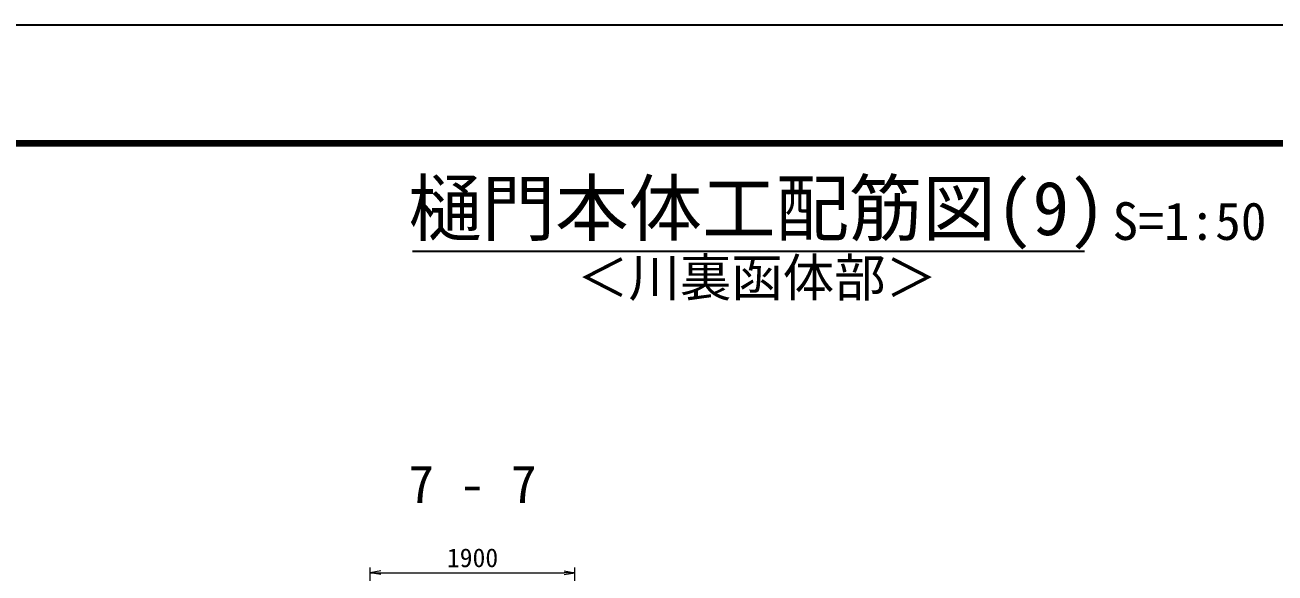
# Model space of a CAD drawing. Header units: millimetres. Extents: x 169470 to 758170, y -17820 to 11880.
# Drawn here: x 520098 to 531704, y 6794 to 11880 of the extents above; entities that cross this region are included whole.
import ezdxf
from ezdxf.enums import TextEntityAlignment as Align

# ---------------------------------------------------------------- set-up
doc = ezdxf.new("R2010")
doc.units = ezdxf.units.MM
doc.header["$LTSCALE"] = 50
doc.header["$PDSIZE"] = 300
doc.layers.get('Defpoints').update_dxf_attribs({"color": 151})
for name, color, linetype, lineweight in [('D-STR-DIM', 7, 'Continuous', 13), ('D-STR-TXT', 7, 'Continuous', 13), ('D-TTL', 2, 'Continuous', 140), ('D-TTL-LINE', 7, 'Continuous', 25), ('D-TTL-TXT', 7, 'Continuous', 25)]:
    doc.layers.add(name, color=color, linetype=linetype, lineweight=lineweight)
doc.styles.add('MS ゴシック', font='MS Gothic.ttf')
doc.styles.add('YOKO_GOTHIC', font='MS Gothic.ttf')
doc.dimstyles.new('S50', dxfattribs={"dimscale": 50, "dimtxt": 3.5, "dimasz": 2, "dimexe": 1, "dimexo": 1, "dimgap": 1, "dimtad": 1, "dimdec": 0, "dimzin": 1, "dimdsep": 46, "dimtxsty": 'YOKO_GOTHIC', "dimblk": 'OPEN', "dimcen": 0, "dimclrd": 256, "dimclre": 256, "dimclrt": 256, "dimaunit": 1, "dimadec": 3, "dimazin": 0, "dimtfac": 1, "dimtdec": 0, "dimtix": 1, "dimtmove": 2, "dimatfit": 3, "dimldrblk": 'OPEN', "dimfxl": 1, "dimlwd": -1, "dimlwe": -1, "dimarcsym": 2})

# ---------------------------------------------------------------- blocks, each defined once
blk = doc.blocks.new('_Open')
at = {"color": 0, "linetype": 'ByBlock', "lineweight": -2}
for p, q in [((-1, 0.17), (0, 0)), ((-1, -0.17), (0, 0)), ((0, 0), (-1, 0))]:
    blk.add_line(p, q, dxfattribs=at)
blk = doc.blocks.new('*D2969')
at = {"layer": 'D-STR-DIM', "ltscale": 1500, "transparency": 16777216}
for p, q in [((523303, 4451), (523303, 6846)), ((523403, 6796), (525103, 6796)), ((525203, 3951), (525203, 6846))]:
    blk.add_line(p, q, dxfattribs=at)
at = {"layer": 'Defpoints', "color": 0, "ltscale": 1500, "transparency": 16777216}
for p in [(525203, 6796), (523303, 4401), (525203, 3901)]:
    blk.add_point(p, dxfattribs=at)
at = {"layer": 'D-STR-DIM', "ltscale": 1500, "transparency": 16777216, "xscale": 100, "yscale": 100, "zscale": 100, "rotation": 180}
blk.add_blockref('_Open', (523303, 6796), dxfattribs=at)
at = {"layer": 'D-STR-DIM', "ltscale": 1500, "transparency": 16777216, "xscale": 100, "yscale": 100, "zscale": 100}
blk.add_blockref('_Open', (525203, 6796), dxfattribs=at)
at = {"layer": 'D-STR-DIM', "ltscale": 1500, "transparency": 16777216, "insert": (524253, 6934), "char_height": 175, "attachment_point": 5, "style": 'YOKO_GOTHIC'}
blk.add_mtext('1900', dxfattribs=at)

msp = doc.modelspace()

# ---------------------------------------------------------------- linework, layer by layer
at = {"layer": 'D-TTL'}
msp.add_lwpolyline([(506894.53, 10780), (506894.53, -16720), (546894.53, -16720), (546894.53, 10780)], close=True, dxfattribs=at)
at = {"layer": 'D-TTL-LINE'}
msp.add_line((523696.15, 9780), (529935.26, 9780), dxfattribs=at)
at = {"layer": 'Defpoints', "color": 1}
msp.add_lwpolyline([(505869.53, 11880), (505869.53, -17820), (547919.53, -17820), (547919.53, 11880)], close=True, dxfattribs=at)

# ---------------------------------------------------------------- texts
at = {"layer": 'D-STR-TXT', "style": 'MS ゴシック'}
msp.add_text('＜川裏函体部＞', height=350, dxfattribs=at).set_placement((526894.53, 9255.82), align=Align.BOTTOM_CENTER)
at = {"layer": 'D-STR-TXT', "style": 'YOKO_GOTHIC'}
msp.add_text('7 - 7', height=350, dxfattribs=at).set_placement((524252.54, 7444.02), align=Align.CENTER)
at = {"layer": 'D-TTL-TXT', "style": 'MS ゴシック'}
for s, height, p in [('樋門本体工配筋図(9)', 500, (526894.53, 9780)), ('S=1:50', 350, (530909.99, 9780))]:
    msp.add_text(s, height=height, dxfattribs=at).set_placement(p, align=Align.BOTTOM_CENTER)

# ---------------------------------------------------------------- dimensions: what is measured, and where the dimension line sits
at = {"layer": 'D-STR-DIM', "ltscale": 1500}
dim = msp.add_linear_dim(base=(525202.54, 6796.41), p1=(523302.54, 4401.01), p2=(525202.54, 3901.01), dimstyle='S50', dxfattribs=at)
dim.commit()
dim.dimension.update_dxf_attribs({"geometry": '*D2969', "text_midpoint": (524252.54, 6933.91)})

doc.saveas('drawing.dxf')
